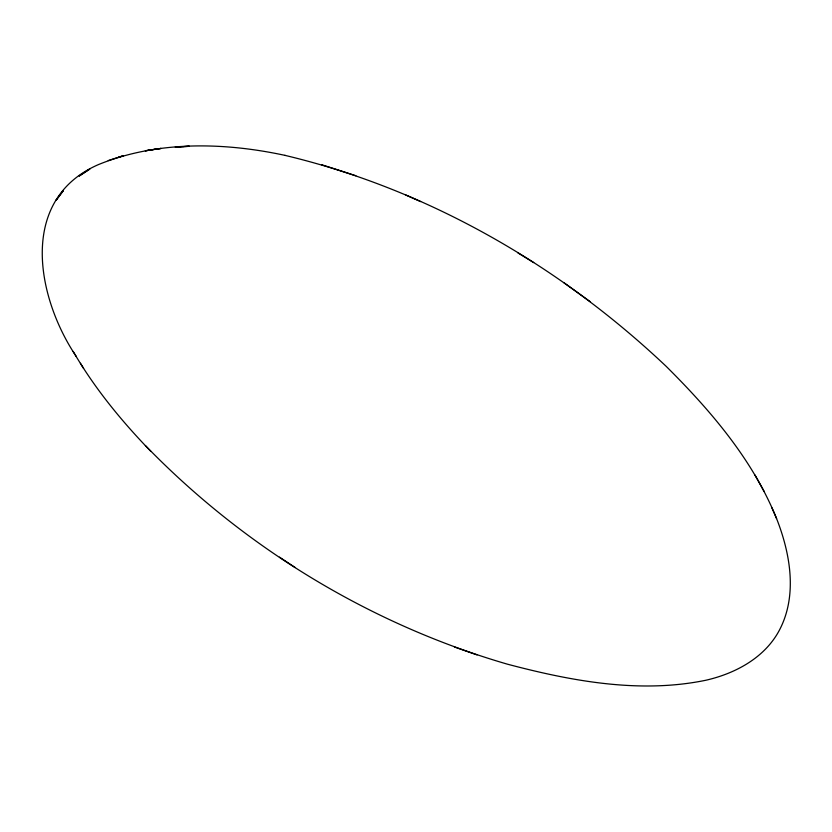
<?xml version="1.0" encoding="UTF-8"?>
<svg xmlns="http://www.w3.org/2000/svg" width="832" height="832" viewBox="0 0 832 832"><rect width="100%" height="100%" fill="white"/><g stroke="black" fill="none" stroke-linecap="round" stroke-linejoin="round"><path stroke-width="1.25" d="M285.106 155.386C223.85 142.178 157.435 140.66 98.582 164.528C18.075 199.358 36.379 297.107 76.253 356.47M108.222 160.566L123.479 155.667L118.57 157.238M284.918 155.355C427.95 189.363 559.811 265.72 666.266 366.434C710.746 410.686 752.825 459.774 776.589 518.586C790.421 553.821 797.815 596.055 778.991 630.937C764.254 658.091 735.041 673.598 705.827 680.254C639.87 693.857 571.626 681.127 507.489 664.196C370.656 624.426 244.514 547.81 145.392 445.546M321.662 164.705L355.857 175.718M454.48 647.026L477.027 654.909M420.607 201.583L405.902 195.052M533.676 262.579L517.899 252.876M279.479 557.138L295.214 567.538M563.919 282.693L590.148 301.631M150.914 451.422C121.514 421.054 94.453 388.086 73.195 351.447M80.423 363.262L83.574 368.42M764.078 491.348L754.967 474.999M771.857 507.718L776.589 518.586M63.398 190.518L56.181 200.138L63.398 190.518M89.7 169.114L79.29 175.937L89.7 169.114M155.033 149.302L145.319 150.758L161.117 148.429L155.033 149.302M183.113 146.64L175.24 147.087L189.363 146.307L183.113 146.64"/></g></svg>
